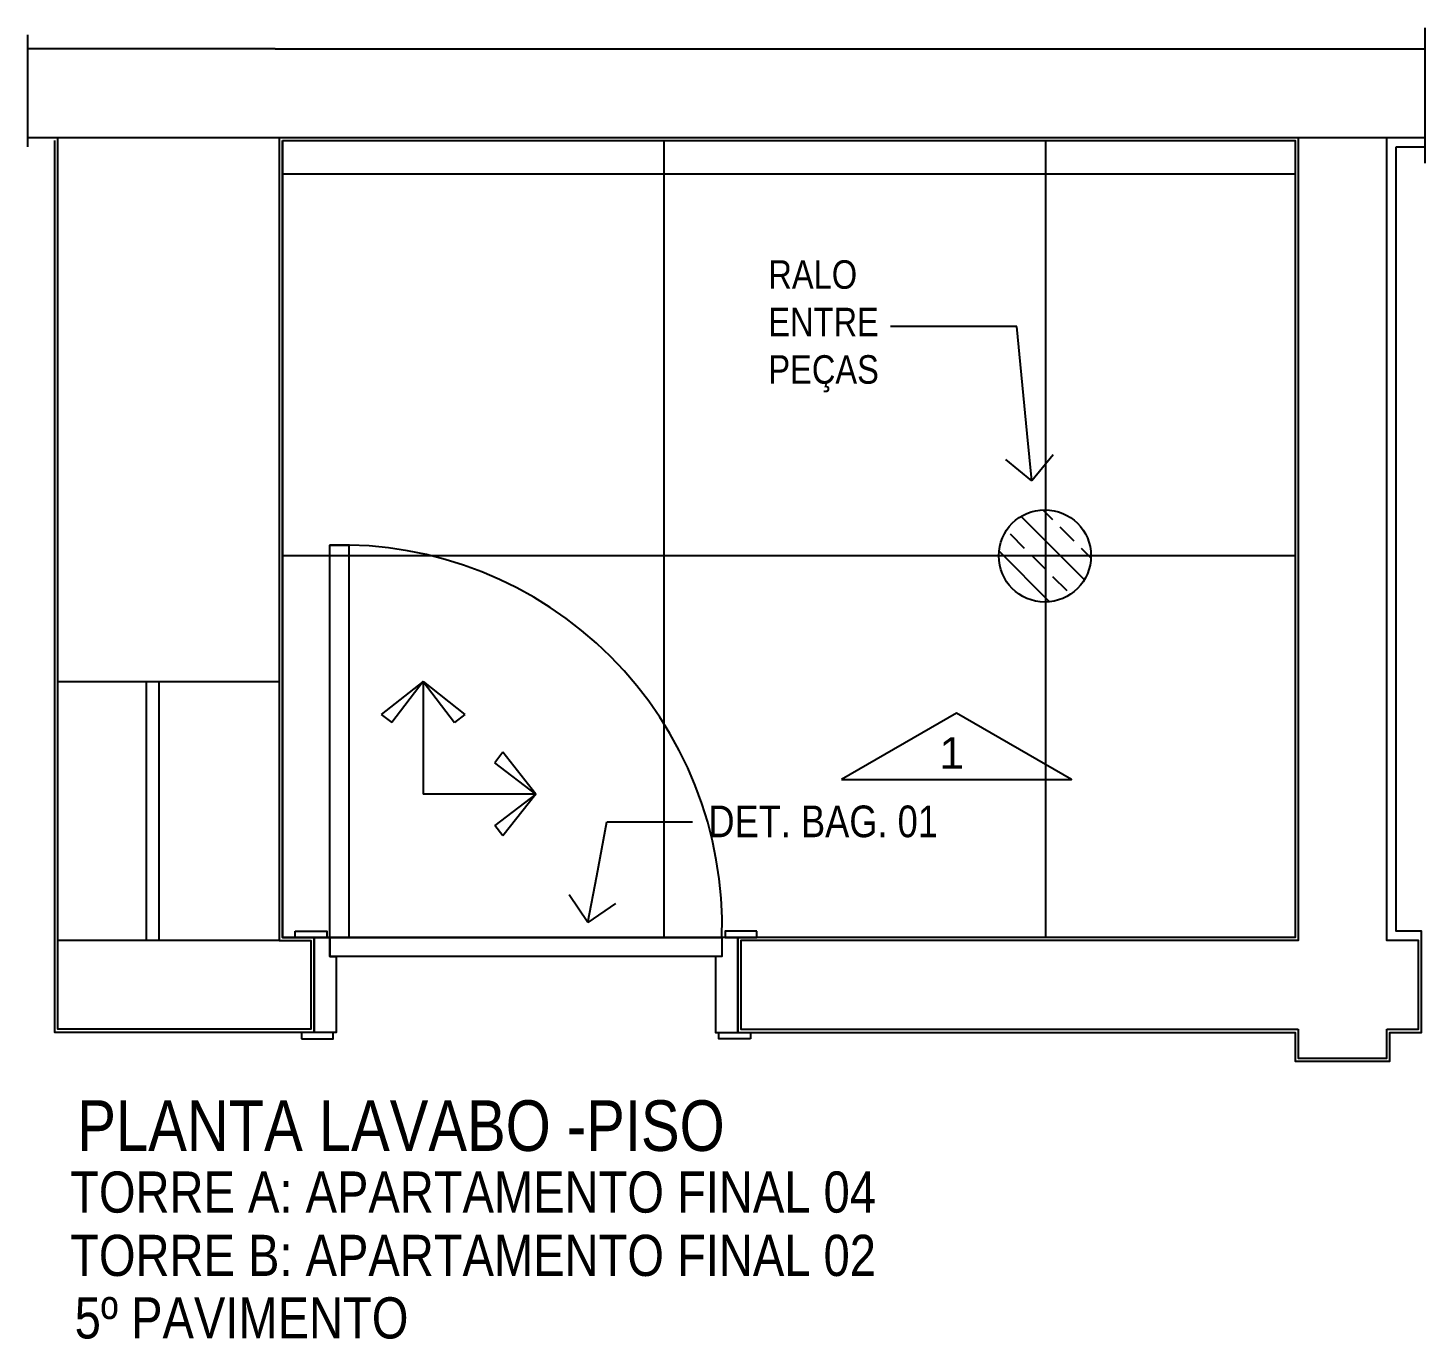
# Model space of a CAD drawing. Header units: metres. Extents: x 3 to 168, y -142 to 28.
# Drawn here: x 17.274 to 19.483, y -81.193 to -79.121 of the extents above; entities that cross this region are included whole.
import ezdxf
from ezdxf import colors
from ezdxf.entities.mleader import LeaderData, LeaderLine
from ezdxf.math import Vec2, Vec3

# ---------------------------------------------------------------- set-up
doc = ezdxf.new("R2010")
doc.units = ezdxf.units.M
doc.linetypes.add('DASHEDX2', pattern=[1.5, 1, -0.5])
for name, color, linetype in [('ARQ-ALV ACAB', 4, 'Continuous'), ('ARQ-ALV OSSO', 5, 'Continuous'), ('ARQ-AUX', 7, 'Continuous'), ('ARQ-AUX1', 1, 'Continuous'), ('ARQ-AUX2', 2, 'Continuous'), ('ARQ-CAX @ 1', 1, 'Continuous'), ('ARQ-CERÂMICA', 7, 'Continuous'), ('ARQ-PRJ', 7, 'DASHEDX2'), ('ARQ-SIM', 1, 'Continuous'), ('ARQ-TXT', 2, 'Continuous')]:
    doc.layers.add(name, color=color, linetype=linetype)
doc.styles.add('Adesa', font='ARIALN.TTF')
doc.styles.add('Arial', font='arial.ttf')

# ---------------------------------------------------------------- blocks, each defined once
blk = doc.blocks.new('*U186')
for points in [[(-0.665, 0.01), (-0.615, 0.01), (-0.615, 0), (-0.665, 0)], [(0.045, 0.01), (-0.005, 0.01), (-0.005, 0), (0.045, 0)], [(-0.675, -0.16), (-0.625, -0.16), (-0.625, -0.15), (-0.675, -0.15)], [(0, -0.15), (0, -0.77), (-0.03, -0.77), (-0.03, -0.15)], [(0.055, -0.16), (0.005, -0.16), (0.005, -0.15), (0.055, -0.15)]]:
    blk.add_lwpolyline(points, close=True)
for points in [[(-0.66, -0.15), (-0.62, -0.15), (-0.62, -0.12), (-0.61, -0.12), (-0.61, 0), (-0.645, 0), (-0.645, -0.15)], [(0.04, -0.15), (0, -0.15), (0, -0.12), (-0.01, -0.12), (-0.01, 0), (0.025, 0), (0.025, -0.15)]]:
    blk.add_lwpolyline(points)
at = {"layer": 'ARQ-PRJ'}
blk.add_arc((-0.0179, -0.1679), 0.6024, 178.2986, 271.7014, dxfattribs=at)
blk = doc.blocks.new('VISTA')
at = {"layer": 'ARQ-SIM'}
blk.add_lwpolyline([(-0.00525, -0.00909), (-0.00525, 0.00909), (0, 0)], close=True, dxfattribs=at)
at = {"layer": 'ARQ-SIM', "color": 5, "style": 'Adesa'}
blk.add_attdef('4', (-0.0019, -0.00135), '', height=0.0025, rotation=90, dxfattribs=at)
blk = doc.blocks.new('PL RALO')
at = {"layer": 'ARQ-AUX2'}
h = blk.add_hatch(dxfattribs=at)
h.set_pattern_fill('BRASS', color=8, scale=0.01, angle=315)
h.set_pattern_definition([(315, (-278.116365, 1040.018154), (0.0449012806, 0.0449012806), []), (315, (-278.093914, 1040.040605), (0.0449012806, 0.0449012806), [0.03175, -0.015875])])
edge = h.paths.add_edge_path()
edge.add_arc((0, 0), 0.0729, 270, 630)
blk.add_circle((0, 0), 0.0729, dxfattribs=at)
blk = doc.blocks.new('Seta para pag.piso')
for p, q in [((0, 0.1126), (-0.0418, 0.0796)), ((0, 0.1126), (-0.0312, 0.0715)), ((0, 0.1126), (0, 0)), ((0, 0.1126), (0.0418, 0.0795)), ((0, 0.1126), (0.0312, 0.0715)), ((-0.0418, 0.0796), (-0.0312, 0.0715)), ((0.0418, 0.0795), (0.0312, 0.0715)), ((-0.1126, 0), (-0.0795, 0.0418)), ((-0.1126, 0), (-0.0715, 0.0312)), ((-0.0795, 0.0418), (-0.0715, 0.0312)), ((-0.1126, 0), (0, 0)), ((-0.1126, 0), (-0.0796, -0.0418)), ((-0.1126, 0), (-0.0715, -0.0312)), ((-0.0796, -0.0418), (-0.0715, -0.0312))]:
    blk.add_line(p, q)
blk = doc.blocks.new('_Open90')
at = {"color": 0, "linetype": 'ByBlock', "lineweight": -2}
for p, q in [((-0.5, 0.5), (0, 0)), ((0, 0), (-1, 0)), ((0, 0), (-0.5, -0.5))]:
    blk.add_line(p, q, dxfattribs=at)
blk = doc.blocks.new('AREAS MOLHADAS')
at = {"layer": 'ARQ-CERÂMICA'}
h = blk.add_hatch(dxfattribs=at)
h.set_pattern_fill('NET', color=256, scale=0.19)
h.set_pattern_definition([(0, (17.6765, -80.55867), (0, 0.60325), []), (90, (17.6765, -80.55867), (-0.60325, 4e-17), [])])
h.paths.add_polyline_path([(17.6765, -79.2994), (19.2777, -79.2994), (19.2777, -80.5587), (17.6765, -80.5587)])
at = {"layer": 'ARQ-ALV ACAB'}
for points in [[(17.6765, -79.2994), (17.6765, -80.5587), (17.7265, -80.5587), (17.7265, -80.7087), (17.3165, -80.7087), (17.3165, -79.2991)], [(17.6765, -79.2994), (19.2777, -79.2994)], [(19.2777, -79.2994), (19.2777, -80.5587), (18.3965, -80.5587), (18.3965, -80.7087), (19.2777, -80.7087), (19.2777, -80.7543), (19.4277, -80.7543), (19.4277, -80.7087), (19.4777, -80.7087), (19.4777, -80.5487), (19.4377, -80.5487), (19.4377, -79.3094)]]:
    blk.add_lwpolyline(points, dxfattribs=at)
at = {"layer": 'ARQ-ALV ACAB', "elevation": 0}
blk.add_lwpolyline([(19.4377, -79.3094), (19.4833, -79.3094)], dxfattribs=at)
at = {"layer": 'ARQ-ALV OSSO'}
for points in [[(17.665, -79.1544), (17.2741, -79.1544)], [(17.665, -79.1544), (19.4833, -79.1544)], [(17.2741, -79.2944), (17.3215, -79.2944)], [(17.6715, -79.2944), (17.6715, -80.5637), (17.7215, -80.5637), (17.7215, -80.7037), (17.3215, -80.7037), (17.3215, -79.2944)], [(17.3215, -79.2944), (17.6715, -79.2944)], [(17.6715, -79.2944), (19.4833, -79.2944)], [(19.2827, -79.2944), (19.2827, -80.5637), (18.4015, -80.5637), (18.4015, -80.7037), (19.2827, -80.7037)], [(19.4227, -80.7037), (19.4727, -80.7037), (19.4727, -80.5637), (19.4227, -80.5637), (19.4227, -79.2944)]]:
    blk.add_lwpolyline(points, dxfattribs=at)
at = {"layer": 'ARQ-ALV OSSO', "elevation": 0}
for points in [[(17.3215, -80.1544), (17.6715, -80.1544)], [(17.4615, -80.5637), (17.4615, -80.1544)], [(17.4815, -80.5637), (17.4815, -80.1544)], [(17.6715, -80.5637), (17.3215, -80.5637)], [(19.2827, -80.7037), (19.2827, -80.7493), (19.4227, -80.7493), (19.4227, -80.7037)]]:
    blk.add_lwpolyline(points, dxfattribs=at)
at = {"layer": 'ARQ-AUX'}
for points in [[(17.2741, -79.3093), (17.2741, -79.132)], [(19.4833, -79.3352), (19.4833, -79.1213)]]:
    blk.add_lwpolyline(points, dxfattribs=at)
at = {"layer": 'ARQ-AUX1'}
blk.add_lwpolyline([(17.7515, -80.5587), (18.3715, -80.5587), (18.3715, -80.5887), (17.7515, -80.5887)], close=True, dxfattribs=at)
at = {"layer": 'ARQ-CERÂMICA'}
blk.add_lwpolyline([(17.6765, -79.2994), (19.2777, -79.2994), (19.2777, -80.5587), (17.6765, -80.5587)], close=True, dxfattribs=at)
at = {"layer": 'ARQ-CAX @ 1', "rotation": 180}
blk.add_blockref('*U186', (17.7515, -80.7087), dxfattribs=at)
at = {"layer": 'ARQ-CERÂMICA'}
blk.add_blockref('PL RALO', (18.8821, -79.9557), dxfattribs=at)
at = {"layer": 'ARQ-CERÂMICA', "xscale": 1.58230973583663, "yscale": 1.58230973583663, "zscale": 1.58230973583663, "rotation": 270}
blk.add_blockref('Seta para pag.piso', (17.899, -80.3322), dxfattribs=at)
at = {"layer": 'ARQ-SIM', "ltscale": 0.03}
ref = blk.add_blockref('VISTA', (18.7425, -80.2042), dxfattribs=dict(at, xscale=-20.00000000011565, yscale=20.00000000011565, zscale=20.00000000011565, rotation=270))
ref.add_attrib('4', '1', (18.7154, -80.2922), dxfattribs={"color": 3, "height": 0.05, "style": 'Arial'})
at = {"layer": 'ARQ-TXT', "ltscale": 0.5, "style": 'Adesa'}
blk.add_text('PLANTA LAVABO -PISO', height=0.08, dxfattribs=at).set_placement((17.3522, -80.8961, 0))
at = {"layer": 'ARQ-TXT', "style": 'Adesa'}
for s, p in [('TORRE A: APARTAMENTO FINAL 04', (17.3408, -80.9936, 217.9394)), ('TORRE B: APARTAMENTO FINAL 02 ', (17.3408, -81.0937, 217.9394)), ('5º PAVIMENTO', (17.348, -81.1925, 326.909))]:
    blk.add_text(s, height=0.065, dxfattribs=at).set_placement(p)
at = {"layer": 'ARQ-SIM'}
ml = blk.add_multileader_mtext('Standard', dxfattribs=at)
ml.set_content('RALO ENTRE PEÇAS', color=2, style='Adesa')
ml.set_leader_properties(color=256)
ml.set_arrow_properties(name='OPEN90')
ml.build(insert=Vec2(0, 0))
ml.multileader.update_dxf_attribs({"text_left_attachment_type": 2, "text_right_attachment_type": 2, "dogleg_length": 0.2, "arrow_head_size": 0.075})
ctx = ml.context
ctx.base_point, ctx.char_height, ctx.arrow_head_size, ctx.landing_gap_size, ctx.plane_origin = Vec3(18.4199, -79.5933), 0.045, 0.075, 0.025, Vec3(18.2197, -80.0821)
ctx.left_attachment, ctx.right_attachment = 2, 2
notes = []
notes.append((ctx, [(1, (1, 1, 0), (18.838, -79.5933), (-1, 0), 0.2, [(0, [(18.8615, -79.8371)], 0, [])])]))
ctx.mtext.insert, ctx.mtext.width, ctx.mtext.flow_direction = Vec3(18.4449, -79.4885), 0.142536, 5
ml = blk.add_multileader_mtext('Standard', dxfattribs=at)
ml.set_content('DET. BAG. 01', color=2, style='Adesa')
ml.set_leader_properties(color=256)
ml.set_arrow_properties(name='OPEN90')
ml.build(insert=Vec2(0, 0))
ml.multileader.update_dxf_attribs({"text_left_attachment_type": 2, "text_right_attachment_type": 2, "dogleg_length": 0.2, "arrow_head_size": 0.075})
ctx = ml.context
ctx.base_point, ctx.char_height, ctx.arrow_head_size, ctx.landing_gap_size, ctx.plane_origin = Vec3(18.3251, -80.3761), 0.05, 0.075, 0.025, Vec3(18.147, -80.6612)
ctx.left_attachment, ctx.right_attachment = 2, 2
notes.append((ctx, [(1, (1, 1, 0), (18.1893, -80.3761), (1, 0), 0.1358, [(0, [(18.1596, -80.5351)], 0, [])])]))
ctx.mtext.insert, ctx.mtext.flow_direction = Vec3(18.3501, -80.3503), 5
for ctx, leaders in notes:
    for number, flags, end, landing, length, lines in leaders:
        leader = LeaderData()
        leader.index, (leader.has_last_leader_line, leader.has_dogleg_vector, leader.attachment_direction) = number, flags
        leader.last_leader_point, leader.dogleg_vector, leader.dogleg_length = Vec3(end), Vec3(landing), length
        for number, points, colour, breaks in lines:
            line = LeaderLine()
            line.index, line.vertices, line.color, line.breaks = number, Vec3.list(points), colors.encode_raw_color(colour), breaks
            leader.lines.append(line)
        ctx.leaders.append(leader)

msp = doc.modelspace()

# ---------------------------------------------------------------- block references
msp.add_blockref('AREAS MOLHADAS', (0, 0))

doc.saveas('drawing.dxf')
